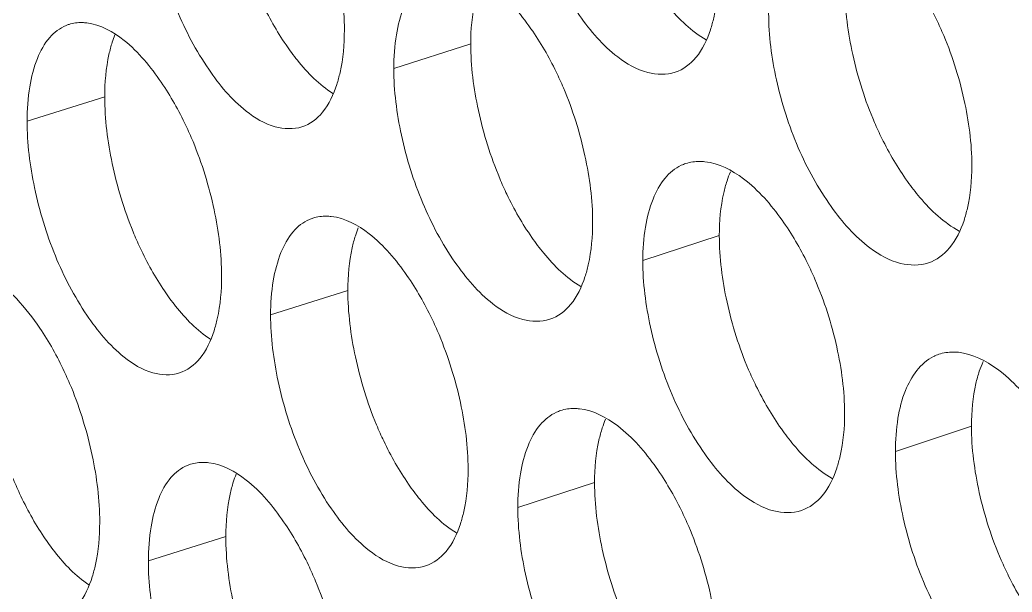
# Model space of a CAD drawing. Header units: millimetres. Extents: x 1177 to 4147, y 93 to 2194.
# Drawn here: x 2502.84 to 2514.23, y 1063.08 to 1069.65 of the extents above; entities that cross this region are included whole.
import ezdxf

# ---------------------------------------------------------------- set-up
doc = ezdxf.new("R2010")
doc.units = ezdxf.units.MM
doc.header["$LTSCALE"] = 0.1
doc.layers.get('0').update_dxf_attribs({"lineweight": 13})
doc.layers.add('标注', color=251, linetype='Continuous', lineweight=9)

# ---------------------------------------------------------------- blocks, each defined once
blk = doc.blocks.new('02')
at = {"layer": '标注'}
for p, q in [((4352.008, 1118.95), (4350.746, 1118.545)), ((4346.007, 1118.079), (4344.733, 1117.683)), ((4346.007, 1118.079), (4344.733, 1117.683)), ((4356.084, 1115.805), (4354.829, 1115.394)), ((4349.993, 1114.905), (4348.726, 1114.503)), ((4349.993, 1114.905), (4348.726, 1114.503)), ((4360.218, 1112.679), (4358.971, 1112.262)), ((4354.039, 1111.75), (4352.78, 1111.342)), ((4354.039, 1111.75), (4352.78, 1111.342)), ((4347.992, 1110.865), (4346.722, 1110.466))]:
    blk.add_line(p, q, dxfattribs=at)
for centre, radius, start, end in [((4345.609, 1118.665), 0.633, 107.3212, 111.9576), ((4345.609, 1118.665), 0.633, 107.3212, 111.9576), ((4347.904, 1118.414), 1.862, 158.5276, 162.4554), ((4347.904, 1118.414), 1.862, 158.5276, 162.4554), ((4355.745, 1116.34), 0.68, 108.1838, 114.818), ((4349.619, 1115.471), 0.651, 107.6638, 113.1281), ((4349.619, 1115.471), 0.651, 107.6638, 113.1281), ((4351.866, 1115.241), 1.837, 157.8589, 162.2429), ((4351.866, 1115.241), 1.837, 157.8589, 162.2429), ((4359.904, 1113.193), 0.699, 108.5345, 115.9025), ((4353.688, 1112.295), 0.67, 108.0096, 114.2633), ((4353.688, 1112.295), 0.67, 108.0096, 114.2633), ((4355.89, 1112.088), 1.814, 157.2003, 162.034), ((4355.89, 1112.088), 1.814, 157.2003, 162.034), ((4347.607, 1111.441), 0.642, 107.4921, 112.5473), ((4349.877, 1111.2), 1.849, 158.192, 162.3487)]:
    blk.add_arc(centre, radius, start, end, dxfattribs=at)
for points, knots in [([(4352.78, 1122.592), (4352.78, 1122.226), (4352.879, 1121.47), (4353.217, 1120.392), (4353.725, 1119.448), (4354.173, 1118.923), (4354.418, 1118.735)], [0, 0, 0, 0, 0.255445, 0.527438, 0.784592, 1, 1, 1, 1]), ([(4346.722, 1121.716), (4346.722, 1121.349), (4346.819, 1120.593), (4347.149, 1119.513), (4347.646, 1118.566), (4348.084, 1118.037), (4348.324, 1117.847)], [0, 0, 0, 0, 0.256026, 0.528509, 0.78559, 1, 1, 1, 1]), ([(4349.936, 1119.178), (4349.936, 1119.544), (4349.838, 1120.3), (4349.614, 1121.025), (4349.463, 1121.385)], [0, 0, 0, 0, 0.48436, 1, 1, 1, 1]), ([(4351.381, 1120.111), (4351.278, 1120.066), (4351.081, 1119.905), (4350.888, 1119.543), (4350.769, 1119.077), (4350.746, 1118.731), (4350.746, 1118.545)], [0, 0, 0, 0, 0.1898, 0.414696, 0.684955, 1, 1, 1, 1]), ([(4352.996, 1119.198), (4352.819, 1119.451), (4352.475, 1119.866), (4351.975, 1120.136), (4351.749, 1120.162)], [0, 0, 0, 0, 0.575082, 1, 1, 1, 1]), ([(4359.735, 1119.153), (4359.697, 1119.241), (4359.541, 1119.576), (4359.352, 1119.897), (4359.192, 1120.119)], [0, 0, 0, 0, 0.259679, 1, 1, 1, 1]), ([(4355.938, 1119.181), (4355.959, 1119.246), (4356.039, 1119.538), (4356.065, 1119.843), (4356.065, 1120.077)], [0, 0, 0, 0, 0.226657, 1, 1, 1, 1]), ([(4348.46, 1119.905), (4348.496, 1119.817), (4348.645, 1119.48), (4348.826, 1119.158), (4348.98, 1118.933)], [0, 0, 0, 0, 0.260232, 1, 1, 1, 1]), ([(4352.133, 1119.847), (4352.112, 1119.782), (4352.034, 1119.489), (4352.008, 1119.184), (4352.008, 1118.95)], [0, 0, 0, 0, 0.226307, 1, 1, 1, 1]), ([(4355.048, 1119.825), (4355.111, 1119.736), (4355.343, 1119.431), (4355.627, 1119.154), (4355.867, 1119.017)], [0, 0, 0, 0, 0.282202, 1, 1, 1, 1]), ([(4358.144, 1119.864), (4358.144, 1119.498), (4358.244, 1118.743), (4358.474, 1118.019), (4358.629, 1117.661)], [0, 0, 0, 0, 0.484339, 1, 1, 1, 1]), ([(4356.893, 1119.451), (4356.893, 1119.085), (4356.993, 1118.329), (4357.336, 1117.251), (4357.852, 1116.309), (4358.306, 1115.787), (4358.554, 1115.601)], [0, 0, 0, 0, 0.255058, 0.526721, 0.783925, 1, 1, 1, 1]), ([(4345.714, 1119.293), (4345.689, 1119.296), (4345.59, 1119.304), (4345.49, 1119.291), (4345.421, 1119.269)], [0, 0, 0, 0, 0.259055, 1, 1, 1, 1]), ([(4345.714, 1119.293), (4345.689, 1119.296), (4345.59, 1119.304), (4345.49, 1119.291), (4345.421, 1119.269)], [0, 0, 0, 0, 0.259055, 1, 1, 1, 1]), ([(4346.933, 1118.32), (4346.761, 1118.573), (4346.426, 1118.989), (4345.936, 1119.265), (4345.714, 1119.293)], [0, 0, 0, 0, 0.577332, 1, 1, 1, 1]), ([(4346.933, 1118.32), (4346.761, 1118.573), (4346.426, 1118.989), (4345.936, 1119.265), (4345.714, 1119.293)], [0, 0, 0, 0, 0.577332, 1, 1, 1, 1]), ([(4345.373, 1119.252), (4345.27, 1119.21), (4345.069, 1119.054), (4344.876, 1118.691), (4344.756, 1118.222), (4344.733, 1117.871), (4344.733, 1117.683)], [0, 0, 0, 0, 0.187225, 0.410841, 0.682034, 1, 1, 1, 1]), ([(4345.373, 1119.252), (4345.27, 1119.21), (4345.069, 1119.054), (4344.876, 1118.691), (4344.756, 1118.222), (4344.733, 1117.871), (4344.733, 1117.683)], [0, 0, 0, 0, 0.187225, 0.410841, 0.682034, 1, 1, 1, 1]), ([(4349.811, 1118.282), (4349.832, 1118.347), (4349.911, 1118.639), (4349.936, 1118.944), (4349.936, 1119.178)], [0, 0, 0, 0, 0.226242, 1, 1, 1, 1]), ([(4353.528, 1118.228), (4353.49, 1118.316), (4353.338, 1118.652), (4353.153, 1118.974), (4352.996, 1119.198)], [0, 0, 0, 0, 0.259945, 1, 1, 1, 1]), ([(4355.359, 1118.486), (4355.492, 1118.529), (4355.754, 1118.729), (4355.884, 1119.019), (4355.938, 1119.181)], [0, 0, 0, 0, 0.449251, 1, 1, 1, 1]), ([(4360.225, 1116.951), (4360.225, 1117.317), (4360.123, 1118.072), (4359.891, 1118.796), (4359.735, 1119.153)], [0, 0, 0, 0, 0.484165, 1, 1, 1, 1]), ([(4346.129, 1118.975), (4346.108, 1118.91), (4346.031, 1118.617), (4346.007, 1118.313), (4346.007, 1118.079)], [0, 0, 0, 0, 0.225897, 1, 1, 1, 1]), ([(4346.129, 1118.975), (4346.108, 1118.91), (4346.031, 1118.617), (4346.007, 1118.313), (4346.007, 1118.079)], [0, 0, 0, 0, 0.225897, 1, 1, 1, 1]), ([(4348.98, 1118.933), (4349.038, 1118.847), (4349.258, 1118.549), (4349.523, 1118.278), (4349.749, 1118.137)], [0, 0, 0, 0, 0.281347, 1, 1, 1, 1]), ([(4352.008, 1118.95), (4352.008, 1118.584), (4352.107, 1117.828), (4352.332, 1117.102), (4352.483, 1116.743)], [0, 0, 0, 0, 0.484455, 1, 1, 1, 1]), ([(4354.418, 1118.735), (4354.565, 1118.623), (4354.861, 1118.449), (4355.217, 1118.439), (4355.359, 1118.486)], [0, 0, 0, 0, 0.552376, 1, 1, 1, 1]), ([(4350.746, 1118.545), (4350.746, 1118.179), (4350.844, 1117.423), (4351.18, 1116.344), (4351.684, 1115.399), (4352.128, 1114.873), (4352.372, 1114.684)], [0, 0, 0, 0, 0.255639, 0.527795, 0.784925, 1, 1, 1, 1]), ([(4347.454, 1117.346), (4347.417, 1117.434), (4347.268, 1117.771), (4347.087, 1118.095), (4346.933, 1118.32)], [0, 0, 0, 0, 0.260211, 1, 1, 1, 1]), ([(4347.454, 1117.346), (4347.417, 1117.434), (4347.268, 1117.771), (4347.087, 1118.095), (4346.933, 1118.32)], [0, 0, 0, 0, 0.260211, 1, 1, 1, 1]), ([(4349.24, 1117.589), (4349.371, 1117.631), (4349.632, 1117.831), (4349.759, 1118.12), (4349.811, 1118.282)], [0, 0, 0, 0, 0.446528, 1, 1, 1, 1]), ([(4354.007, 1116.023), (4354.007, 1116.389), (4353.908, 1117.144), (4353.68, 1117.869), (4353.528, 1118.228)], [0, 0, 0, 0, 0.484282, 1, 1, 1, 1]), ([(4346.007, 1118.079), (4346.007, 1117.712), (4346.102, 1116.956), (4346.323, 1116.229), (4346.471, 1115.868)], [0, 0, 0, 0, 0.484571, 1, 1, 1, 1]), ([(4346.007, 1118.079), (4346.007, 1117.712), (4346.102, 1116.956), (4346.323, 1116.229), (4346.471, 1115.868)], [0, 0, 0, 0, 0.484571, 1, 1, 1, 1]), ([(4348.324, 1117.847), (4348.466, 1117.735), (4348.753, 1117.56), (4349.101, 1117.545), (4349.24, 1117.589)], [0, 0, 0, 0, 0.554103, 1, 1, 1, 1]), ([(4344.733, 1117.683), (4344.733, 1117.317), (4344.829, 1116.56), (4345.156, 1115.479), (4345.649, 1114.532), (4346.084, 1114.002), (4346.323, 1113.811)], [0, 0, 0, 0, 0.256219, 0.528865, 0.785923, 1, 1, 1, 1]), ([(4344.733, 1117.683), (4344.733, 1117.317), (4344.829, 1116.56), (4345.156, 1115.479), (4345.649, 1114.532), (4346.084, 1114.002), (4346.323, 1113.811)], [0, 0, 0, 0, 0.256219, 0.528865, 0.785923, 1, 1, 1, 1]), ([(4358.629, 1117.661), (4358.667, 1117.573), (4358.821, 1117.237), (4359.009, 1116.917), (4359.168, 1116.694)], [0, 0, 0, 0, 0.259789, 1, 1, 1, 1]), ([(4347.923, 1115.138), (4347.923, 1115.504), (4347.825, 1116.259), (4347.603, 1116.986), (4347.454, 1117.346)], [0, 0, 0, 0, 0.484398, 1, 1, 1, 1]), ([(4347.923, 1115.138), (4347.923, 1115.504), (4347.825, 1116.259), (4347.603, 1116.986), (4347.454, 1117.346)], [0, 0, 0, 0, 0.484398, 1, 1, 1, 1]), ([(4355.847, 1117.016), (4355.82, 1117.019), (4355.714, 1117.025), (4355.608, 1117.01), (4355.533, 1116.986)], [0, 0, 0, 0, 0.258853, 1, 1, 1, 1]), ([(4357.112, 1116.057), (4356.932, 1116.31), (4356.581, 1116.725), (4356.076, 1116.991), (4355.847, 1117.016)], [0, 0, 0, 0, 0.573616, 1, 1, 1, 1]), ([(4355.46, 1116.957), (4355.358, 1116.909), (4355.162, 1116.746), (4354.971, 1116.385), (4354.852, 1115.921), (4354.829, 1115.578), (4354.829, 1115.394)], [0, 0, 0, 0, 0.191473, 0.417182, 0.686837, 1, 1, 1, 1]), ([(4360.096, 1116.054), (4360.118, 1116.119), (4360.198, 1116.412), (4360.225, 1116.717), (4360.225, 1116.951)], [0, 0, 0, 0, 0.226935, 1, 1, 1, 1]), ([(4352.483, 1116.743), (4352.52, 1116.655), (4352.671, 1116.319), (4352.855, 1115.997), (4353.01, 1115.773)], [0, 0, 0, 0, 0.260055, 1, 1, 1, 1]), ([(4356.211, 1116.702), (4356.189, 1116.637), (4356.11, 1116.344), (4356.084, 1116.039), (4356.084, 1115.805)], [0, 0, 0, 0, 0.226582, 1, 1, 1, 1]), ([(4359.168, 1116.694), (4359.233, 1116.604), (4359.473, 1116.292), (4359.769, 1116.012), (4360.019, 1115.878)], [0, 0, 0, 0, 0.282708, 1, 1, 1, 1]), ([(4349.363, 1116.07), (4349.26, 1116.026), (4349.062, 1115.866), (4348.869, 1115.505), (4348.75, 1115.037), (4348.726, 1114.69), (4348.726, 1114.503)], [0, 0, 0, 0, 0.188951, 0.413428, 0.683995, 1, 1, 1, 1]), ([(4349.363, 1116.07), (4349.26, 1116.026), (4349.062, 1115.866), (4348.869, 1115.505), (4348.75, 1115.037), (4348.726, 1114.69), (4348.726, 1114.503)], [0, 0, 0, 0, 0.188951, 0.413428, 0.683995, 1, 1, 1, 1]), ([(4349.722, 1116.118), (4349.696, 1116.121), (4349.595, 1116.128), (4349.493, 1116.114), (4349.421, 1116.092)], [0, 0, 0, 0, 0.258969, 1, 1, 1, 1]), ([(4349.722, 1116.118), (4349.696, 1116.121), (4349.595, 1116.128), (4349.493, 1116.114), (4349.421, 1116.092)], [0, 0, 0, 0, 0.258969, 1, 1, 1, 1]), ([(4350.96, 1115.151), (4350.785, 1115.403), (4350.444, 1115.819), (4349.948, 1116.091), (4349.722, 1116.118)], [0, 0, 0, 0, 0.575826, 1, 1, 1, 1]), ([(4350.96, 1115.151), (4350.785, 1115.403), (4350.444, 1115.819), (4349.948, 1116.091), (4349.722, 1116.118)], [0, 0, 0, 0, 0.575826, 1, 1, 1, 1]), ([(4357.651, 1115.09), (4357.613, 1115.178), (4357.458, 1115.513), (4357.271, 1115.834), (4357.112, 1116.057)], [0, 0, 0, 0, 0.259768, 1, 1, 1, 1]), ([(4359.513, 1115.357), (4359.646, 1115.402), (4359.909, 1115.602), (4360.042, 1115.892), (4360.096, 1116.054)], [0, 0, 0, 0, 0.451001, 1, 1, 1, 1]), ([(4346.471, 1115.868), (4346.507, 1115.78), (4346.655, 1115.443), (4346.834, 1115.12), (4346.987, 1114.895)], [0, 0, 0, 0, 0.26032, 1, 1, 1, 1]), ([(4346.471, 1115.868), (4346.507, 1115.78), (4346.655, 1115.443), (4346.834, 1115.12), (4346.987, 1114.895)], [0, 0, 0, 0, 0.26032, 1, 1, 1, 1]), ([(4353.881, 1115.126), (4353.902, 1115.191), (4353.981, 1115.484), (4354.007, 1115.789), (4354.007, 1116.023)], [0, 0, 0, 0, 0.226518, 1, 1, 1, 1]), ([(4350.117, 1115.802), (4350.096, 1115.736), (4350.018, 1115.444), (4349.993, 1115.139), (4349.993, 1114.905)], [0, 0, 0, 0, 0.226169, 1, 1, 1, 1]), ([(4350.117, 1115.802), (4350.096, 1115.736), (4350.018, 1115.444), (4349.993, 1115.139), (4349.993, 1114.905)], [0, 0, 0, 0, 0.226169, 1, 1, 1, 1]), ([(4353.01, 1115.773), (4353.072, 1115.685), (4353.3, 1115.382), (4353.577, 1115.107), (4353.813, 1114.968)], [0, 0, 0, 0, 0.28193, 1, 1, 1, 1]), ([(4356.084, 1115.805), (4356.084, 1115.439), (4356.183, 1114.683), (4356.412, 1113.958), (4356.565, 1113.6)], [0, 0, 0, 0, 0.484378, 1, 1, 1, 1]), ([(4358.554, 1115.601), (4358.704, 1115.489), (4359.007, 1115.316), (4359.369, 1115.309), (4359.513, 1115.357)], [0, 0, 0, 0, 0.551276, 1, 1, 1, 1]), ([(4354.829, 1115.394), (4354.829, 1115.028), (4354.929, 1114.272), (4355.269, 1113.194), (4355.781, 1112.251), (4356.232, 1111.728), (4356.479, 1111.541)], [0, 0, 0, 0, 0.255252, 0.52708, 0.784259, 1, 1, 1, 1]), ([(4344.942, 1114.287), (4344.829, 1114.455), (4344.599, 1114.752), (4344.213, 1115.093), (4343.82, 1115.276), (4343.554, 1115.274), (4343.443, 1115.24)], [0, 0, 0, 0, 0.323685, 0.595295, 0.814917, 1, 1, 1, 1]), ([(4347.799, 1114.242), (4347.82, 1114.307), (4347.897, 1114.599), (4347.923, 1114.904), (4347.923, 1115.138)], [0, 0, 0, 0, 0.226105, 1, 1, 1, 1]), ([(4347.799, 1114.242), (4347.82, 1114.307), (4347.897, 1114.599), (4347.923, 1114.904), (4347.923, 1115.138)], [0, 0, 0, 0, 0.226105, 1, 1, 1, 1]), ([(4351.488, 1114.179), (4351.451, 1114.267), (4351.299, 1114.604), (4351.116, 1114.926), (4350.96, 1115.151)], [0, 0, 0, 0, 0.260034, 1, 1, 1, 1]), ([(4351.488, 1114.179), (4351.451, 1114.267), (4351.299, 1114.604), (4351.116, 1114.926), (4350.96, 1115.151)], [0, 0, 0, 0, 0.260034, 1, 1, 1, 1]), ([(4353.305, 1114.432), (4353.437, 1114.475), (4353.698, 1114.675), (4353.828, 1114.964), (4353.881, 1115.126)], [0, 0, 0, 0, 0.448356, 1, 1, 1, 1]), ([(4358.138, 1112.887), (4358.138, 1113.253), (4358.037, 1114.008), (4357.806, 1114.732), (4357.651, 1115.09)], [0, 0, 0, 0, 0.484204, 1, 1, 1, 1]), ([(4346.987, 1114.895), (4347.044, 1114.81), (4347.259, 1114.515), (4347.519, 1114.246), (4347.74, 1114.104)], [0, 0, 0, 0, 0.281036, 1, 1, 1, 1]), ([(4346.987, 1114.895), (4347.044, 1114.81), (4347.259, 1114.515), (4347.519, 1114.246), (4347.74, 1114.104)], [0, 0, 0, 0, 0.281036, 1, 1, 1, 1]), ([(4349.993, 1114.905), (4349.993, 1114.539), (4350.09, 1113.783), (4350.314, 1113.056), (4350.464, 1112.697)], [0, 0, 0, 0, 0.484494, 1, 1, 1, 1]), ([(4349.993, 1114.905), (4349.993, 1114.539), (4350.09, 1113.783), (4350.314, 1113.056), (4350.464, 1112.697)], [0, 0, 0, 0, 0.484494, 1, 1, 1, 1]), ([(4352.372, 1114.684), (4352.517, 1114.572), (4352.81, 1114.398), (4353.164, 1114.386), (4353.305, 1114.432)], [0, 0, 0, 0, 0.552941, 1, 1, 1, 1]), ([(4348.726, 1114.503), (4348.726, 1114.137), (4348.824, 1113.381), (4349.157, 1112.301), (4349.657, 1111.355), (4350.098, 1110.828), (4350.341, 1110.638)], [0, 0, 0, 0, 0.255833, 0.528153, 0.785258, 1, 1, 1, 1]), ([(4348.726, 1114.503), (4348.726, 1114.137), (4348.824, 1113.381), (4349.157, 1112.301), (4349.657, 1111.355), (4350.098, 1110.828), (4350.341, 1110.638)], [0, 0, 0, 0, 0.255833, 0.528153, 0.785258, 1, 1, 1, 1]), ([(4345.459, 1113.311), (4345.422, 1113.4), (4345.274, 1113.737), (4345.095, 1114.061), (4344.942, 1114.287)], [0, 0, 0, 0, 0.260299, 1, 1, 1, 1]), ([(4347.23, 1113.55), (4347.361, 1113.591), (4347.621, 1113.791), (4347.747, 1114.08), (4347.799, 1114.242)], [0, 0, 0, 0, 0.445594, 1, 1, 1, 1]), ([(4347.23, 1113.55), (4347.361, 1113.591), (4347.621, 1113.791), (4347.747, 1114.08), (4347.799, 1114.242)], [0, 0, 0, 0, 0.445594, 1, 1, 1, 1]), ([(4351.964, 1111.973), (4351.964, 1112.339), (4351.866, 1113.095), (4351.639, 1113.82), (4351.488, 1114.179)], [0, 0, 0, 0, 0.484321, 1, 1, 1, 1]), ([(4351.964, 1111.973), (4351.964, 1112.339), (4351.866, 1113.095), (4351.639, 1113.82), (4351.488, 1114.179)], [0, 0, 0, 0, 0.484321, 1, 1, 1, 1]), ([(4346.323, 1113.811), (4346.463, 1113.699), (4346.747, 1113.524), (4347.092, 1113.506), (4347.23, 1113.55)], [0, 0, 0, 0, 0.554701, 1, 1, 1, 1]), ([(4346.323, 1113.811), (4346.463, 1113.699), (4346.747, 1113.524), (4347.092, 1113.506), (4347.23, 1113.55)], [0, 0, 0, 0, 0.554701, 1, 1, 1, 1]), ([(4359.598, 1113.822), (4359.381, 1113.716), (4359.133, 1113.346), (4358.996, 1112.787), (4358.971, 1112.444), (4358.971, 1112.262)], [0, 0, 0, 0, 0.415426, 0.686428, 1, 1, 1, 1]), ([(4360.004, 1113.889), (4359.976, 1113.892), (4359.867, 1113.897), (4359.758, 1113.881), (4359.681, 1113.856)], [0, 0, 0, 0, 0.258783, 1, 1, 1, 1]), ([(4361.287, 1112.936), (4361.104, 1113.188), (4360.746, 1113.603), (4360.235, 1113.865), (4360.004, 1113.889)], [0, 0, 0, 0, 0.572175, 1, 1, 1, 1]), ([(4356.565, 1113.6), (4356.603, 1113.512), (4356.757, 1113.176), (4356.943, 1112.855), (4357.101, 1112.632)], [0, 0, 0, 0, 0.259878, 1, 1, 1, 1]), ([(4360.347, 1113.577), (4360.325, 1113.512), (4360.245, 1113.219), (4360.218, 1112.913), (4360.218, 1112.679)], [0, 0, 0, 0, 0.22686, 1, 1, 1, 1]), ([(4345.924, 1111.102), (4345.924, 1111.468), (4345.828, 1112.224), (4345.607, 1112.951), (4345.459, 1113.311)], [0, 0, 0, 0, 0.484437, 1, 1, 1, 1]), ([(4353.791, 1112.962), (4353.764, 1112.965), (4353.66, 1112.971), (4353.554, 1112.957), (4353.481, 1112.933)], [0, 0, 0, 0, 0.25889, 1, 1, 1, 1]), ([(4353.791, 1112.962), (4353.764, 1112.965), (4353.66, 1112.971), (4353.554, 1112.957), (4353.481, 1112.933)], [0, 0, 0, 0, 0.25889, 1, 1, 1, 1]), ([(4355.047, 1112), (4354.868, 1112.253), (4354.52, 1112.668), (4354.018, 1112.936), (4353.791, 1112.962)], [0, 0, 0, 0, 0.574346, 1, 1, 1, 1]), ([(4355.047, 1112), (4354.868, 1112.253), (4354.52, 1112.668), (4354.018, 1112.936), (4353.791, 1112.962)], [0, 0, 0, 0, 0.574346, 1, 1, 1, 1]), ([(4353.413, 1112.906), (4353.311, 1112.86), (4353.114, 1112.698), (4352.922, 1112.337), (4352.804, 1111.872), (4352.78, 1111.527), (4352.78, 1111.342)], [0, 0, 0, 0, 0.190641, 0.415947, 0.685903, 1, 1, 1, 1]), ([(4353.413, 1112.906), (4353.311, 1112.86), (4353.114, 1112.698), (4352.922, 1112.337), (4352.804, 1111.872), (4352.78, 1111.527), (4352.78, 1111.342)], [0, 0, 0, 0, 0.190641, 0.415947, 0.685903, 1, 1, 1, 1]), ([(4358.009, 1111.99), (4358.031, 1112.055), (4358.111, 1112.347), (4358.138, 1112.653), (4358.138, 1112.887)], [0, 0, 0, 0, 0.226796, 1, 1, 1, 1]), ([(4350.464, 1112.697), (4350.501, 1112.608), (4350.651, 1112.272), (4350.833, 1111.95), (4350.988, 1111.726)], [0, 0, 0, 0, 0.260144, 1, 1, 1, 1]), ([(4350.464, 1112.697), (4350.501, 1112.608), (4350.651, 1112.272), (4350.833, 1111.95), (4350.988, 1111.726)], [0, 0, 0, 0, 0.260144, 1, 1, 1, 1]), ([(4354.165, 1112.647), (4354.143, 1112.582), (4354.065, 1112.289), (4354.039, 1111.984), (4354.039, 1111.75)], [0, 0, 0, 0, 0.226444, 1, 1, 1, 1]), ([(4354.165, 1112.647), (4354.143, 1112.582), (4354.065, 1112.289), (4354.039, 1111.984), (4354.039, 1111.75)], [0, 0, 0, 0, 0.226444, 1, 1, 1, 1]), ([(4357.101, 1112.632), (4357.164, 1112.543), (4357.401, 1112.234), (4357.691, 1111.955), (4357.935, 1111.82)], [0, 0, 0, 0, 0.282461, 1, 1, 1, 1]), ([(4360.218, 1112.679), (4360.218, 1112.313), (4360.319, 1111.557), (4360.551, 1110.834), (4360.707, 1110.476)], [0, 0, 0, 0, 0.484301, 1, 1, 1, 1]), ([(4358.971, 1112.262), (4358.971, 1111.896), (4359.072, 1111.14), (4359.418, 1110.063), (4359.938, 1109.123), (4360.395, 1108.602), (4360.644, 1108.417)], [0, 0, 0, 0, 0.254863, 0.526363, 0.783591, 1, 1, 1, 1]), ([(4347.36, 1112.034), (4347.258, 1111.991), (4347.058, 1111.833), (4346.865, 1111.471), (4346.746, 1111.002), (4346.722, 1110.653), (4346.722, 1110.466)], [0, 0, 0, 0, 0.188092, 0.412143, 0.683021, 1, 1, 1, 1]), ([(4347.711, 1112.078), (4347.685, 1112.081), (4347.585, 1112.088), (4347.484, 1112.075), (4347.414, 1112.053)], [0, 0, 0, 0, 0.259011, 1, 1, 1, 1]), ([(4348.939, 1111.108), (4348.766, 1111.361), (4348.428, 1111.777), (4347.935, 1112.051), (4347.711, 1112.078)], [0, 0, 0, 0, 0.576575, 1, 1, 1, 1]), ([(4351.839, 1111.077), (4351.86, 1111.142), (4351.939, 1111.434), (4351.964, 1111.739), (4351.964, 1111.973)], [0, 0, 0, 0, 0.22638, 1, 1, 1, 1]), ([(4351.839, 1111.077), (4351.86, 1111.142), (4351.939, 1111.434), (4351.964, 1111.739), (4351.964, 1111.973)], [0, 0, 0, 0, 0.22638, 1, 1, 1, 1]), ([(4355.582, 1111.031), (4355.544, 1111.119), (4355.391, 1111.455), (4355.204, 1111.777), (4355.047, 1112)], [0, 0, 0, 0, 0.259857, 1, 1, 1, 1]), ([(4355.582, 1111.031), (4355.544, 1111.119), (4355.391, 1111.455), (4355.204, 1111.777), (4355.047, 1112)], [0, 0, 0, 0, 0.259857, 1, 1, 1, 1]), ([(4357.429, 1111.294), (4357.562, 1111.338), (4357.824, 1111.538), (4357.956, 1111.828), (4358.009, 1111.99)], [0, 0, 0, 0, 0.450132, 1, 1, 1, 1]), ([(4344.496, 1111.836), (4344.532, 1111.748), (4344.679, 1111.411), (4344.857, 1111.087), (4345.008, 1110.861)], [0, 0, 0, 0, 0.260408, 1, 1, 1, 1]), ([(4348.115, 1111.761), (4348.095, 1111.696), (4348.017, 1111.403), (4347.992, 1111.098), (4347.992, 1110.865)], [0, 0, 0, 0, 0.226033, 1, 1, 1, 1]), ([(4350.988, 1111.726), (4351.048, 1111.639), (4351.271, 1111.338), (4351.543, 1111.065), (4351.774, 1110.925)], [0, 0, 0, 0, 0.281645, 1, 1, 1, 1]), ([(4350.988, 1111.726), (4351.048, 1111.639), (4351.271, 1111.338), (4351.543, 1111.065), (4351.774, 1110.925)], [0, 0, 0, 0, 0.281645, 1, 1, 1, 1]), ([(4354.039, 1111.75), (4354.039, 1111.384), (4354.138, 1110.628), (4354.365, 1109.903), (4354.517, 1109.544)], [0, 0, 0, 0, 0.484416, 1, 1, 1, 1]), ([(4354.039, 1111.75), (4354.039, 1111.384), (4354.138, 1110.628), (4354.365, 1109.903), (4354.517, 1109.544)], [0, 0, 0, 0, 0.484416, 1, 1, 1, 1]), ([(4356.479, 1111.541), (4356.627, 1111.429), (4356.927, 1111.255), (4357.286, 1111.247), (4357.429, 1111.294)], [0, 0, 0, 0, 0.551821, 1, 1, 1, 1]), ([(4352.78, 1111.342), (4352.78, 1110.976), (4352.879, 1110.22), (4353.217, 1109.142), (4353.725, 1108.198), (4354.173, 1107.673), (4354.418, 1107.485)], [0, 0, 0, 0, 0.255445, 0.527438, 0.784592, 1, 1, 1, 1]), ([(4352.78, 1111.342), (4352.78, 1110.976), (4352.879, 1110.22), (4353.217, 1109.142), (4353.725, 1108.198), (4354.173, 1107.673), (4354.418, 1107.485)], [0, 0, 0, 0, 0.255445, 0.527438, 0.784592, 1, 1, 1, 1]), ([(4345.802, 1110.207), (4345.822, 1110.272), (4345.899, 1110.564), (4345.924, 1110.868), (4345.924, 1111.102)], [0, 0, 0, 0, 0.225969, 1, 1, 1, 1]), ([(4349.463, 1110.135), (4349.427, 1110.224), (4349.276, 1110.56), (4349.094, 1110.883), (4348.939, 1111.108)], [0, 0, 0, 0, 0.260123, 1, 1, 1, 1]), ([(4351.265, 1110.383), (4351.396, 1110.425), (4351.657, 1110.625), (4351.786, 1110.914), (4351.839, 1111.077)], [0, 0, 0, 0, 0.447449, 1, 1, 1, 1]), ([(4351.265, 1110.383), (4351.396, 1110.425), (4351.657, 1110.625), (4351.786, 1110.914), (4351.839, 1111.077)], [0, 0, 0, 0, 0.447449, 1, 1, 1, 1]), ([(4356.065, 1108.827), (4356.065, 1109.193), (4355.965, 1109.949), (4355.735, 1110.673), (4355.582, 1111.031)], [0, 0, 0, 0, 0.484243, 1, 1, 1, 1]), ([(4356.065, 1108.827), (4356.065, 1109.193), (4355.965, 1109.949), (4355.735, 1110.673), (4355.582, 1111.031)], [0, 0, 0, 0, 0.484243, 1, 1, 1, 1]), ([(4345.008, 1110.861), (4345.065, 1110.777), (4345.275, 1110.486), (4345.529, 1110.218), (4345.746, 1110.076)], [0, 0, 0, 0, 0.280712, 1, 1, 1, 1]), ([(4347.992, 1110.865), (4347.992, 1110.498), (4348.089, 1109.742), (4348.311, 1109.015), (4348.46, 1108.655)], [0, 0, 0, 0, 0.484532, 1, 1, 1, 1]), ([(4350.341, 1110.638), (4350.484, 1110.526), (4350.774, 1110.352), (4351.125, 1110.338), (4351.265, 1110.383)], [0, 0, 0, 0, 0.553517, 1, 1, 1, 1]), ([(4350.341, 1110.638), (4350.484, 1110.526), (4350.774, 1110.352), (4351.125, 1110.338), (4351.265, 1110.383)], [0, 0, 0, 0, 0.553517, 1, 1, 1, 1]), ([(4346.722, 1110.466), (4346.722, 1110.099), (4346.819, 1109.343), (4347.149, 1108.263), (4347.646, 1107.316), (4348.084, 1106.787), (4348.324, 1106.597)], [0, 0, 0, 0, 0.256026, 0.528509, 0.78559, 1, 1, 1, 1]), ([(4360.707, 1110.476), (4360.745, 1110.388), (4360.901, 1110.053), (4361.09, 1109.733), (4361.249, 1109.511)], [0, 0, 0, 0, 0.2597, 1, 1, 1, 1]), ([(4345.235, 1109.515), (4345.365, 1109.556), (4345.625, 1109.756), (4345.75, 1110.044), (4345.802, 1110.207)], [0, 0, 0, 0, 0.444646, 1, 1, 1, 1]), ([(4349.936, 1107.928), (4349.936, 1108.294), (4349.838, 1109.05), (4349.614, 1109.775), (4349.463, 1110.135)], [0, 0, 0, 0, 0.48436, 1, 1, 1, 1])]:
    blk.add_open_spline(points, degree=3, knots=knots, dxfattribs=at)
for points in [[(4356.267, 1116.851), (4356.246, 1116.802), (4356.227, 1116.753), (4356.211, 1116.702)], [(4360.408, 1113.736), (4360.385, 1113.684), (4360.365, 1113.631), (4360.347, 1113.577)]]:
    blk.add_open_spline(points, degree=3, dxfattribs=at)

msp = doc.modelspace()

# ---------------------------------------------------------------- block references
at = {"xscale": 0.7, "yscale": 0.7, "zscale": 0.7}
msp.add_blockref('02', (-538.391, 286.112), dxfattribs=at)

doc.saveas('drawing.dxf')
